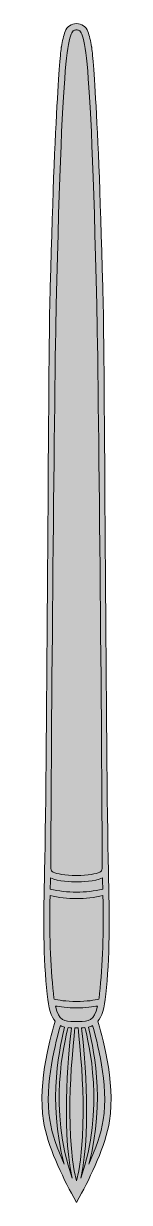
# Model space of a CAD drawing. Header units: inches. Extents: x 1.85 to 2.15, y -4.84 to -0.21.
import ezdxf

# ---------------------------------------------------------------- set-up
doc = ezdxf.new("R2010")
doc.units = ezdxf.units.IN
doc.header["$MEASUREMENT"] = 0
doc.layers.add('Design', color=7, linetype='Continuous', lineweight=0)

msp = doc.modelspace()

# ---------------------------------------------------------------- hatches: boundary and pattern name
at = {"layer": 'Design', "true_color": 0xf8e0c5, "transparency": 33554687}
h = msp.add_hatch(color=254, dxfattribs=at)
h.dxf.hatch_style = 2
edge = h.paths.add_edge_path()
edge.add_spline(control_points=[(2, -0.2105), (1.9798, -0.2105), (1.9622, -0.2228), (1.9553, -0.2418), (1.9494, -0.2578), (1.9444, -0.278), (1.9404, -0.3018), (1.94, -0.3043), (1.9143, -0.5042), (1.895, -1.3179), (1.8887, -1.5871), (1.8849, -3.0779), (1.8743, -3.5353), (1.8701, -3.7159), (1.8694, -3.8839), (1.8844, -4.0216), (1.8904, -4.0771), (1.901, -4.109), (1.9159, -4.1275), (1.9037, -4.1665), (1.8457, -4.3643), (1.87, -4.5186), (1.8855, -4.6165), (1.9433, -4.7359), (1.9891, -4.8188), (1.9891, -4.8188), (2, -4.8386), (2, -4.8386), (2, -4.8386), (2.0109, -4.8188), (2.0109, -4.8188), (2.0567, -4.7359), (2.1145, -4.6165), (2.13, -4.5186), (2.1543, -4.3643), (2.0963, -4.1665), (2.0841, -4.1275), (2.099, -4.109), (2.1096, -4.0771), (2.1156, -4.0216), (2.1306, -3.8839), (2.1299, -3.7159), (2.1257, -3.5353), (2.1151, -3.0779), (2.1113, -1.5871), (2.105, -1.3179), (2.0857, -0.5042), (2.06, -0.3043), (2.0596, -0.3018), (2.0556, -0.278), (2.0506, -0.2578), (2.0447, -0.2418), (2.0378, -0.2228), (2.0202, -0.2105), (2, -0.2105)], knot_values=[0, 0, 0, 0, 1, 1, 1, 2, 2, 2, 3, 3, 3, 4, 4, 4, 5, 5, 5, 6, 6, 6, 7, 7, 7, 8, 8, 8, 9, 9, 9, 10, 10, 10, 11, 11, 11, 12, 12, 12, 13, 13, 13, 14, 14, 14, 15, 15, 15, 16, 16, 16, 17, 17, 17, 18, 18, 18, 18], degree=3, periodic=0)
at = {"layer": 'Design', "true_color": 0x333333, "transparency": 33554687}
h = msp.add_hatch(color=250, dxfattribs=at)
h.dxf.hatch_style = 2
edge = h.paths.add_edge_path()
edge.add_spline(control_points=[(2, -4.7538), (1.9488, -4.5501), (1.9878, -4.2046), (1.994, -4.1536), (1.994, -4.1536), (2, -4.1538), (2, -4.1538), (2, -4.1538), (2.006, -4.1536), (2.006, -4.1536), (2.0122, -4.2046), (2.0512, -4.5501), (2, -4.7538)], knot_values=[0, 0, 0, 0, 1, 1, 1, 2, 2, 2, 3, 3, 3, 4, 4, 4, 4], degree=3, periodic=0)
edge = h.paths.add_edge_path()
edge.add_spline(control_points=[(2.0168, -4.7429), (2.0631, -4.5369), (2.0265, -4.2074), (2.0199, -4.1532), (2.0244, -4.153), (2.0286, -4.1526), (2.0328, -4.1522), (2.0481, -4.2079), (2.1124, -4.4759), (2.0168, -4.7429)], knot_values=[0, 0, 0, 0, 1, 1, 1, 2, 2, 2, 3, 3, 3, 3], degree=3, periodic=0)
edge = h.paths.add_edge_path()
edge.add_spline(control_points=[(1.9672, -4.1522), (1.9714, -4.1526), (1.9756, -4.153), (1.9801, -4.1532), (1.9735, -4.2074), (1.9369, -4.5369), (1.9832, -4.7429), (1.8876, -4.4759), (1.9519, -4.2079), (1.9672, -4.1522)], knot_values=[0, 0, 0, 0, 1, 1, 1, 2, 2, 2, 3, 3, 3, 3], degree=3, periodic=0)
edge = h.paths.add_edge_path()
edge.add_spline(control_points=[(2.0487, -4.6879), (2.1168, -4.4404), (2.0617, -4.2058), (2.0466, -4.15), (2.0524, -4.1487), (2.0579, -4.1469), (2.063, -4.1444), (2.0789, -4.198), (2.1269, -4.3776), (2.1053, -4.5147), (2.0967, -4.5688), (2.0745, -4.6301), (2.0487, -4.6879)], knot_values=[0, 0, 0, 0, 1, 1, 1, 2, 2, 2, 3, 3, 3, 4, 4, 4, 4], degree=3, periodic=0)
edge = h.paths.add_edge_path()
edge.add_spline(control_points=[(1.8947, -4.5147), (1.8731, -4.3776), (1.9211, -4.198), (1.937, -4.1444), (1.9421, -4.1469), (1.9476, -4.1487), (1.9534, -4.15), (1.9383, -4.2058), (1.8832, -4.4404), (1.9513, -4.6879), (1.9255, -4.6301), (1.9033, -4.5688), (1.8947, -4.5147)], knot_values=[0, 0, 0, 0, 1, 1, 1, 2, 2, 2, 3, 3, 3, 4, 4, 4, 4], degree=3, periodic=0)
edge = h.paths.add_edge_path()
edge.add_spline(control_points=[(2, -4.1288), (2, -4.1288), (1.9911, -4.1285), (1.9911, -4.1285), (1.9528, -4.1276), (1.9302, -4.1269), (1.9168, -4.0675), (1.9348, -4.0707), (1.9643, -4.0747), (2, -4.0747), (2.0357, -4.0747), (2.0652, -4.0707), (2.0832, -4.0675), (2.0698, -4.1269), (2.0472, -4.1276), (2.0089, -4.1285), (2.0089, -4.1285), (2, -4.1288), (2, -4.1288)], knot_values=[0, 0, 0, 0, 1, 1, 1, 2, 2, 2, 3, 3, 3, 4, 4, 4, 5, 5, 5, 6, 6, 6, 6], degree=3, periodic=0)
edge = h.paths.add_edge_path()
edge.add_spline(control_points=[(2, -4.0497), (1.9592, -4.0497), (1.9265, -4.0441), (1.9121, -4.0412), (1.9111, -4.0343), (1.9101, -4.027), (1.9092, -4.0189), (1.8972, -3.9076), (1.8928, -3.7759), (1.896, -3.634), (1.9302, -3.6417), (1.9651, -3.6458), (2, -3.6458), (2.0349, -3.6458), (2.0698, -3.6417), (2.104, -3.634), (2.1072, -3.7759), (2.1028, -3.9076), (2.0908, -4.0189), (2.0899, -4.027), (2.0889, -4.0343), (2.0879, -4.0412), (2.0735, -4.0441), (2.0408, -4.0497), (2, -4.0497)], knot_values=[0, 0, 0, 0, 1, 1, 1, 2, 2, 2, 3, 3, 3, 4, 4, 4, 5, 5, 5, 6, 6, 6, 7, 7, 7, 8, 8, 8, 8], degree=3, periodic=0)
edge = h.paths.add_edge_path()
edge.add_spline(control_points=[(2, -3.6206), (1.9653, -3.6206), (1.9305, -3.6166), (1.8966, -3.6086), (1.897, -3.594), (1.8976, -3.5793), (1.8982, -3.5646), (1.9287, -3.5788), (1.9799, -3.5803), (2, -3.5803), (2.0201, -3.5803), (2.0713, -3.5788), (2.1018, -3.5646), (2.1024, -3.5793), (2.103, -3.594), (2.1034, -3.6086), (2.0695, -3.6166), (2.0347, -3.6206), (2, -3.6206)], knot_values=[0, 0, 0, 0, 1, 1, 1, 2, 2, 2, 3, 3, 3, 4, 4, 4, 5, 5, 5, 6, 6, 6, 6], degree=3, periodic=0)
edge = h.paths.add_edge_path()
edge.add_spline(control_points=[(2, -3.5553), (1.9539, -3.5553), (1.9225, -3.5485), (1.9082, -3.5421), (1.9026, -3.5396), (1.8993, -3.5341), (1.8993, -3.5281), (1.8995, -3.061), (1.9137, -1.5828), (1.9201, -1.3152), (1.9456, -0.2349), (1.9701, -0.2355), (2, -0.2355), (2.0299, -0.2355), (2.0544, -0.2349), (2.0799, -1.3152), (2.0863, -1.5828), (2.1005, -3.061), (2.1007, -3.5281), (2.1007, -3.5341), (2.0974, -3.5396), (2.0918, -3.5421), (2.0775, -3.5485), (2.0461, -3.5553), (2, -3.5553)], knot_values=[0, 0, 0, 0, 1, 1, 1, 2, 2, 2, 3, 3, 3, 4, 4, 4, 5, 5, 5, 6, 6, 6, 7, 7, 7, 8, 8, 8, 8], degree=3, periodic=0)
edge = h.paths.add_edge_path()
edge.add_spline(control_points=[(2, -0.2105), (1.9798, -0.2105), (1.9622, -0.2228), (1.9553, -0.2418), (1.9494, -0.2578), (1.9444, -0.278), (1.9404, -0.3018), (1.94, -0.3043), (1.9143, -0.5042), (1.895, -1.3179), (1.8887, -1.5871), (1.8849, -3.0779), (1.8743, -3.5353), (1.8701, -3.7159), (1.8694, -3.8839), (1.8844, -4.0216), (1.8904, -4.0771), (1.901, -4.109), (1.9159, -4.1275), (1.9037, -4.1665), (1.8457, -4.3643), (1.87, -4.5186), (1.8855, -4.6165), (1.9433, -4.7359), (1.9891, -4.8188), (1.9891, -4.8188), (2, -4.8386), (2, -4.8386), (2, -4.8386), (2.0109, -4.8188), (2.0109, -4.8188), (2.0567, -4.7359), (2.1145, -4.6165), (2.13, -4.5186), (2.1543, -4.3643), (2.0963, -4.1665), (2.0841, -4.1275), (2.099, -4.109), (2.1096, -4.0771), (2.1156, -4.0216), (2.1306, -3.8839), (2.1299, -3.7159), (2.1257, -3.5353), (2.1151, -3.0779), (2.1113, -1.5871), (2.105, -1.3179), (2.0857, -0.5042), (2.06, -0.3043), (2.0596, -0.3018), (2.0556, -0.278), (2.0506, -0.2578), (2.0447, -0.2418), (2.0378, -0.2228), (2.0202, -0.2105), (2, -0.2105)], knot_values=[0, 0, 0, 0, 1, 1, 1, 2, 2, 2, 3, 3, 3, 4, 4, 4, 5, 5, 5, 6, 6, 6, 7, 7, 7, 8, 8, 8, 9, 9, 9, 10, 10, 10, 11, 11, 11, 12, 12, 12, 13, 13, 13, 14, 14, 14, 15, 15, 15, 16, 16, 16, 17, 17, 17, 18, 18, 18, 18], degree=3, periodic=0)

# ---------------------------------------------------------------- linework, layer by layer
at = {"layer": 'Design'}
for points, knots in [([(2, -0.2105), (1.9798, -0.2105), (1.9622, -0.2228), (1.9553, -0.2418), (1.9494, -0.2578), (1.9444, -0.278), (1.9404, -0.3018), (1.94, -0.3043), (1.9143, -0.5042), (1.895, -1.3179), (1.8887, -1.5871), (1.8849, -3.0779), (1.8743, -3.5353), (1.8701, -3.7159), (1.8694, -3.8839), (1.8844, -4.0216), (1.8904, -4.0771), (1.901, -4.109), (1.9159, -4.1275), (1.9037, -4.1665), (1.8457, -4.3643), (1.87, -4.5186), (1.8855, -4.6165), (1.9433, -4.7359), (1.9891, -4.8188), (1.9891, -4.8188), (2, -4.8386), (2, -4.8386), (2, -4.8386), (2.0109, -4.8188), (2.0109, -4.8188), (2.0567, -4.7359), (2.1145, -4.6165), (2.13, -4.5186), (2.1543, -4.3643), (2.0963, -4.1665), (2.0841, -4.1275), (2.099, -4.109), (2.1096, -4.0771), (2.1156, -4.0216), (2.1306, -3.8839), (2.1299, -3.7159), (2.1257, -3.5353), (2.1151, -3.0779), (2.1113, -1.5871), (2.105, -1.3179), (2.0857, -0.5042), (2.06, -0.3043), (2.0596, -0.3018), (2.0556, -0.278), (2.0506, -0.2578), (2.0447, -0.2418), (2.0378, -0.2228), (2.0202, -0.2105), (2, -0.2105)], [0, 0, 0, 0, 1, 1, 1, 2, 2, 2, 3, 3, 3, 4, 4, 4, 5, 5, 5, 6, 6, 6, 7, 7, 7, 8, 8, 8, 9, 9, 9, 10, 10, 10, 11, 11, 11, 12, 12, 12, 13, 13, 13, 14, 14, 14, 15, 15, 15, 16, 16, 16, 17, 17, 17, 18, 18, 18, 18]), ([(2, -0.2105), (1.9798, -0.2105), (1.9622, -0.2228), (1.9553, -0.2418), (1.9494, -0.2578), (1.9444, -0.278), (1.9404, -0.3018), (1.94, -0.3043), (1.9143, -0.5042), (1.895, -1.3179), (1.8887, -1.5871), (1.8849, -3.0779), (1.8743, -3.5353), (1.8701, -3.7159), (1.8694, -3.8839), (1.8844, -4.0216), (1.8904, -4.0771), (1.901, -4.109), (1.9159, -4.1275), (1.9037, -4.1665), (1.8457, -4.3643), (1.87, -4.5186), (1.8855, -4.6165), (1.9433, -4.7359), (1.9891, -4.8188), (1.9891, -4.8188), (2, -4.8386), (2, -4.8386), (2, -4.8386), (2.0109, -4.8188), (2.0109, -4.8188), (2.0567, -4.7359), (2.1145, -4.6165), (2.13, -4.5186), (2.1543, -4.3643), (2.0963, -4.1665), (2.0841, -4.1275), (2.099, -4.109), (2.1096, -4.0771), (2.1156, -4.0216), (2.1306, -3.8839), (2.1299, -3.7159), (2.1257, -3.5353), (2.1151, -3.0779), (2.1113, -1.5871), (2.105, -1.3179), (2.0857, -0.5042), (2.06, -0.3043), (2.0596, -0.3018), (2.0556, -0.278), (2.0506, -0.2578), (2.0447, -0.2418), (2.0378, -0.2228), (2.0202, -0.2105), (2, -0.2105)], [0, 0, 0, 0, 1, 1, 1, 2, 2, 2, 3, 3, 3, 4, 4, 4, 5, 5, 5, 6, 6, 6, 7, 7, 7, 8, 8, 8, 9, 9, 9, 10, 10, 10, 11, 11, 11, 12, 12, 12, 13, 13, 13, 14, 14, 14, 15, 15, 15, 16, 16, 16, 17, 17, 17, 18, 18, 18, 18]), ([(2, -3.5553), (1.9539, -3.5553), (1.9225, -3.5485), (1.9082, -3.5421), (1.9026, -3.5396), (1.8993, -3.5341), (1.8993, -3.5281), (1.8995, -3.061), (1.9137, -1.5828), (1.9201, -1.3152), (1.9456, -0.2349), (1.9701, -0.2355), (2, -0.2355), (2.0299, -0.2355), (2.0544, -0.2349), (2.0799, -1.3152), (2.0863, -1.5828), (2.1005, -3.061), (2.1007, -3.5281), (2.1007, -3.5341), (2.0974, -3.5396), (2.0918, -3.5421), (2.0775, -3.5485), (2.0461, -3.5553), (2, -3.5553)], [0, 0, 0, 0, 1, 1, 1, 2, 2, 2, 3, 3, 3, 4, 4, 4, 5, 5, 5, 6, 6, 6, 7, 7, 7, 8, 8, 8, 8]), ([(2, -3.6206), (1.9653, -3.6206), (1.9305, -3.6166), (1.8966, -3.6086), (1.897, -3.594), (1.8976, -3.5793), (1.8982, -3.5646), (1.9287, -3.5788), (1.9799, -3.5803), (2, -3.5803), (2.0201, -3.5803), (2.0713, -3.5788), (2.1018, -3.5646), (2.1024, -3.5793), (2.103, -3.594), (2.1034, -3.6086), (2.0695, -3.6166), (2.0347, -3.6206), (2, -3.6206)], [0, 0, 0, 0, 1, 1, 1, 2, 2, 2, 3, 3, 3, 4, 4, 4, 5, 5, 5, 6, 6, 6, 6]), ([(2, -4.0497), (1.9592, -4.0497), (1.9265, -4.0441), (1.9121, -4.0412), (1.9111, -4.0343), (1.9101, -4.027), (1.9092, -4.0189), (1.8972, -3.9076), (1.8928, -3.7759), (1.896, -3.634), (1.9302, -3.6417), (1.9651, -3.6458), (2, -3.6458), (2.0349, -3.6458), (2.0698, -3.6417), (2.104, -3.634), (2.1072, -3.7759), (2.1028, -3.9076), (2.0908, -4.0189), (2.0899, -4.027), (2.0889, -4.0343), (2.0879, -4.0412), (2.0735, -4.0441), (2.0408, -4.0497), (2, -4.0497)], [0, 0, 0, 0, 1, 1, 1, 2, 2, 2, 3, 3, 3, 4, 4, 4, 5, 5, 5, 6, 6, 6, 7, 7, 7, 8, 8, 8, 8]), ([(2, -4.1288), (2, -4.1288), (1.9911, -4.1285), (1.9911, -4.1285), (1.9528, -4.1276), (1.9302, -4.1269), (1.9168, -4.0675), (1.9348, -4.0707), (1.9643, -4.0747), (2, -4.0747), (2.0357, -4.0747), (2.0652, -4.0707), (2.0832, -4.0675), (2.0698, -4.1269), (2.0472, -4.1276), (2.0089, -4.1285), (2.0089, -4.1285), (2, -4.1288), (2, -4.1288)], [0, 0, 0, 0, 1, 1, 1, 2, 2, 2, 3, 3, 3, 4, 4, 4, 5, 5, 5, 6, 6, 6, 6]), ([(1.8947, -4.5147), (1.8731, -4.3776), (1.9211, -4.198), (1.937, -4.1444), (1.9421, -4.1469), (1.9476, -4.1487), (1.9534, -4.15), (1.9383, -4.2058), (1.8832, -4.4404), (1.9513, -4.6879), (1.9255, -4.6301), (1.9033, -4.5688), (1.8947, -4.5147)], [0, 0, 0, 0, 1, 1, 1, 2, 2, 2, 3, 3, 3, 4, 4, 4, 4]), ([(1.9672, -4.1522), (1.9714, -4.1526), (1.9756, -4.153), (1.9801, -4.1532), (1.9735, -4.2074), (1.9369, -4.5369), (1.9832, -4.7429), (1.8876, -4.4759), (1.9519, -4.2079), (1.9672, -4.1522)], [0, 0, 0, 0, 1, 1, 1, 2, 2, 2, 3, 3, 3, 3]), ([(2, -4.7538), (1.9488, -4.5501), (1.9878, -4.2046), (1.994, -4.1536), (1.994, -4.1536), (2, -4.1538), (2, -4.1538), (2, -4.1538), (2.006, -4.1536), (2.006, -4.1536), (2.0122, -4.2046), (2.0512, -4.5501), (2, -4.7538)], [0, 0, 0, 0, 1, 1, 1, 2, 2, 2, 3, 3, 3, 4, 4, 4, 4]), ([(2.0168, -4.7429), (2.0631, -4.5369), (2.0265, -4.2074), (2.0199, -4.1532), (2.0244, -4.153), (2.0286, -4.1526), (2.0328, -4.1522), (2.0481, -4.2079), (2.1124, -4.4759), (2.0168, -4.7429)], [0, 0, 0, 0, 1, 1, 1, 2, 2, 2, 3, 3, 3, 3]), ([(2.0487, -4.6879), (2.1168, -4.4404), (2.0617, -4.2058), (2.0466, -4.15), (2.0524, -4.1487), (2.0579, -4.1469), (2.063, -4.1444), (2.0789, -4.198), (2.1269, -4.3776), (2.1053, -4.5147), (2.0967, -4.5688), (2.0745, -4.6301), (2.0487, -4.6879)], [0, 0, 0, 0, 1, 1, 1, 2, 2, 2, 3, 3, 3, 4, 4, 4, 4])]:
    msp.add_open_spline(points, degree=3, knots=knots, dxfattribs=at)

doc.saveas('drawing.dxf')
